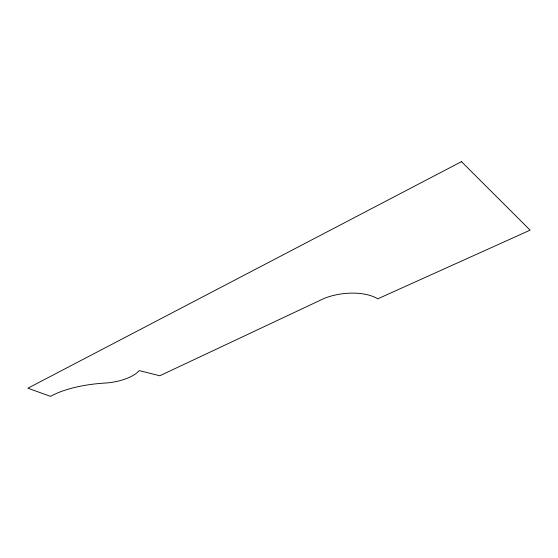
<?xml version="1.0" encoding="UTF-8"?>
<svg xmlns="http://www.w3.org/2000/svg" width="558" height="558" viewBox="0 0 558 558"><rect width="100%" height="100%" fill="white"/><g stroke="black" fill="none" stroke-linecap="round" stroke-linejoin="round"><path stroke-width="0.84" d="M461.487 161.646L27.9 388.208L50.485 396.354A83.93 33.885 0.2 0 1 107.171 382.934A48.762 22.306 1.7 0 0 139.263 370.603L159.776 375.771L324.296 298.363A40.574 20.207 -7.4 0 1 377.787 298.83L530.1 230.161L461.487 161.646"/></g></svg>
